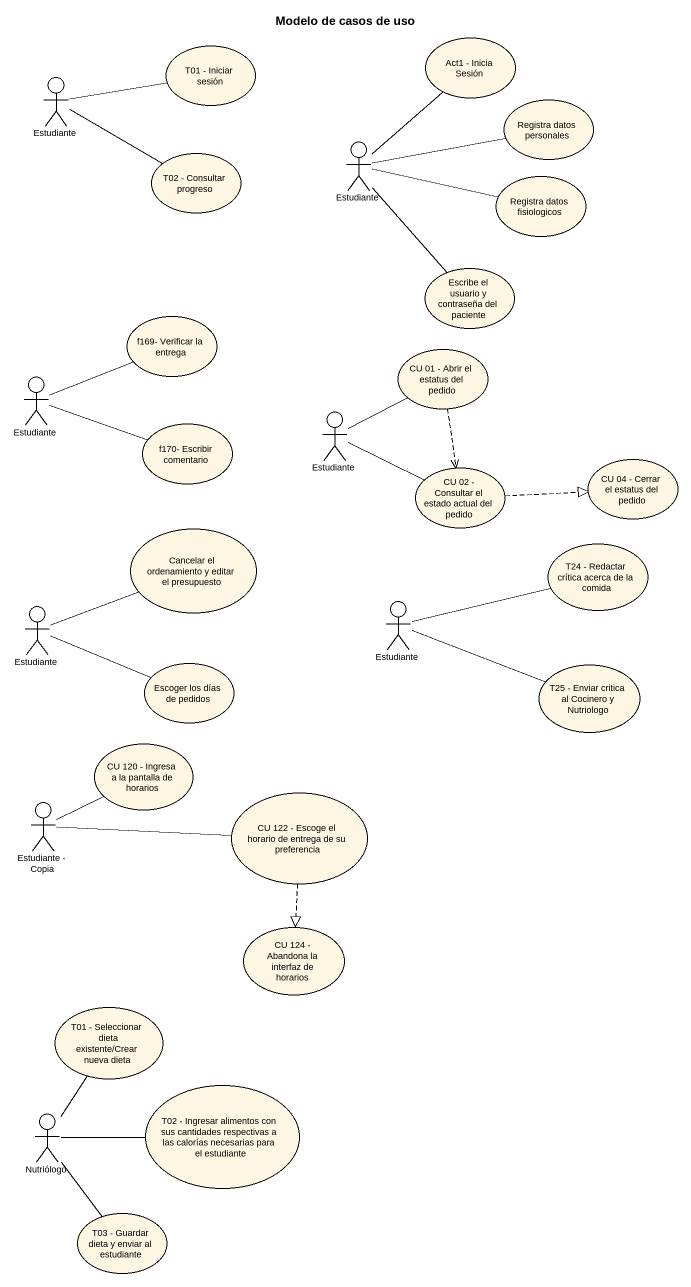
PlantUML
@startuml
title Modelo de casos de uso
usecase "T01 - Iniciar sesión" as T01_Iniciar_sesión
usecase "Act1 - Inicia Sesión" as Act1_Inicia_Sesión
actor Estudiante
usecase "Registra datos personales" as Registra_datos_personales
usecase "T02 - Consultar progreso" as T02_Consultar_progreso
actor "Estudiante" as Estudiante_2
usecase "Registra datos fisiologicos" as Registra_datos_fisiologicos
usecase "Escribe el usuario y contraseña del paciente" as Escribe_el_usuario_y
usecase "f169- Verificar la entrega" as f169_Verificar_la_entrega
usecase "CU 01 - Abrir el estatus del pedido" as CU_01_Abrir_el_estatus_del
actor "Estudiante" as Estudiante_3
usecase "f170- Escribir comentario" as f170_Escribir_comentario
actor "Estudiante" as Estudiante_4
usecase "CU 02 - Consultar el estado actual del pedido" as CU_02_Consultar_el_estado
usecase "CU 04 - Cerrar el estatus del pedido" as CU_04_Cerrar_el_estatus_del
usecase "Cancelar el ordenamiento y editar el presupuesto" as Cancelar_el_ordenamiento_y
usecase "T24 - Redactar crítica acerca de la comida" as T24_Redactar_crítica_acerca
actor "Estudiante" as Estudiante_5
actor "Estudiante" as Estudiante_6
usecase "Escoger los días de pedidos" as Escoger_los_días_de_pedidos
usecase "T25 - Enviar critica al Cocinero y Nutriologo" as T25_Enviar_critica_al
usecase "CU 120 - Ingresa a la pantalla de horarios" as CU_120_Ingresa_a_la
actor "Estudiante - Copia" as Estudiante_Copia
usecase "CU 122 - Escoge el horario de entrega de su preferencia" as CU_122_Escoge_el_horario_de
usecase "CU 124 - Abandona la interfaz de horarios" as CU_124_Abandona_la_interfaz
usecase "T01 - Seleccionar dieta existente/Crear nueva dieta" as T01_Seleccionar_dieta
usecase "T02 - Ingresar alimentos con sus cantidades respectivas a las calorías necesarias para el estudiante" as T02_Ingresar_alimentos_con
actor Nutriólogo
usecase "T03 - Guardar dieta y enviar al estudiante" as T03_Guardar_dieta_y_enviar
Estudiante -right- T01_Iniciar_sesión
Estudiante -right- T02_Consultar_progreso
Estudiante_2 -up- Act1_Inicia_Sesión
Estudiante_2 -right- Registra_datos_personales
Estudiante_2 -right- Registra_datos_fisiologicos
Estudiante_2 -- Escribe_el_usuario_y
CU_01_Abrir_el_estatus_del ..> CU_02_Consultar_el_estado
Estudiante_3 -right- f169_Verificar_la_entrega
Estudiante_3 -right- f170_Escribir_comentario
Estudiante_4 -up- CU_01_Abrir_el_estatus_del
Estudiante_4 -right- CU_02_Consultar_el_estado
CU_02_Consultar_el_estado .right.|> CU_04_Cerrar_el_estatus_del
Estudiante_5 -right- Cancelar_el_ordenamiento_y
Estudiante_5 -right- Escoger_los_días_de_pedidos
Estudiante_6 -right- T24_Redactar_crítica_acerca
Estudiante_6 -right- T25_Enviar_critica_al
Estudiante_Copia -up- CU_120_Ingresa_a_la
Estudiante_Copia -right- CU_122_Escoge_el_horario_de
CU_122_Escoge_el_horario_de ..|> CU_124_Abandona_la_interfaz
Nutriólogo -up- T01_Seleccionar_dieta
Nutriólogo -right- T02_Ingresar_alimentos_con
Nutriólogo -- T03_Guardar_dieta_y_enviar
@enduml
